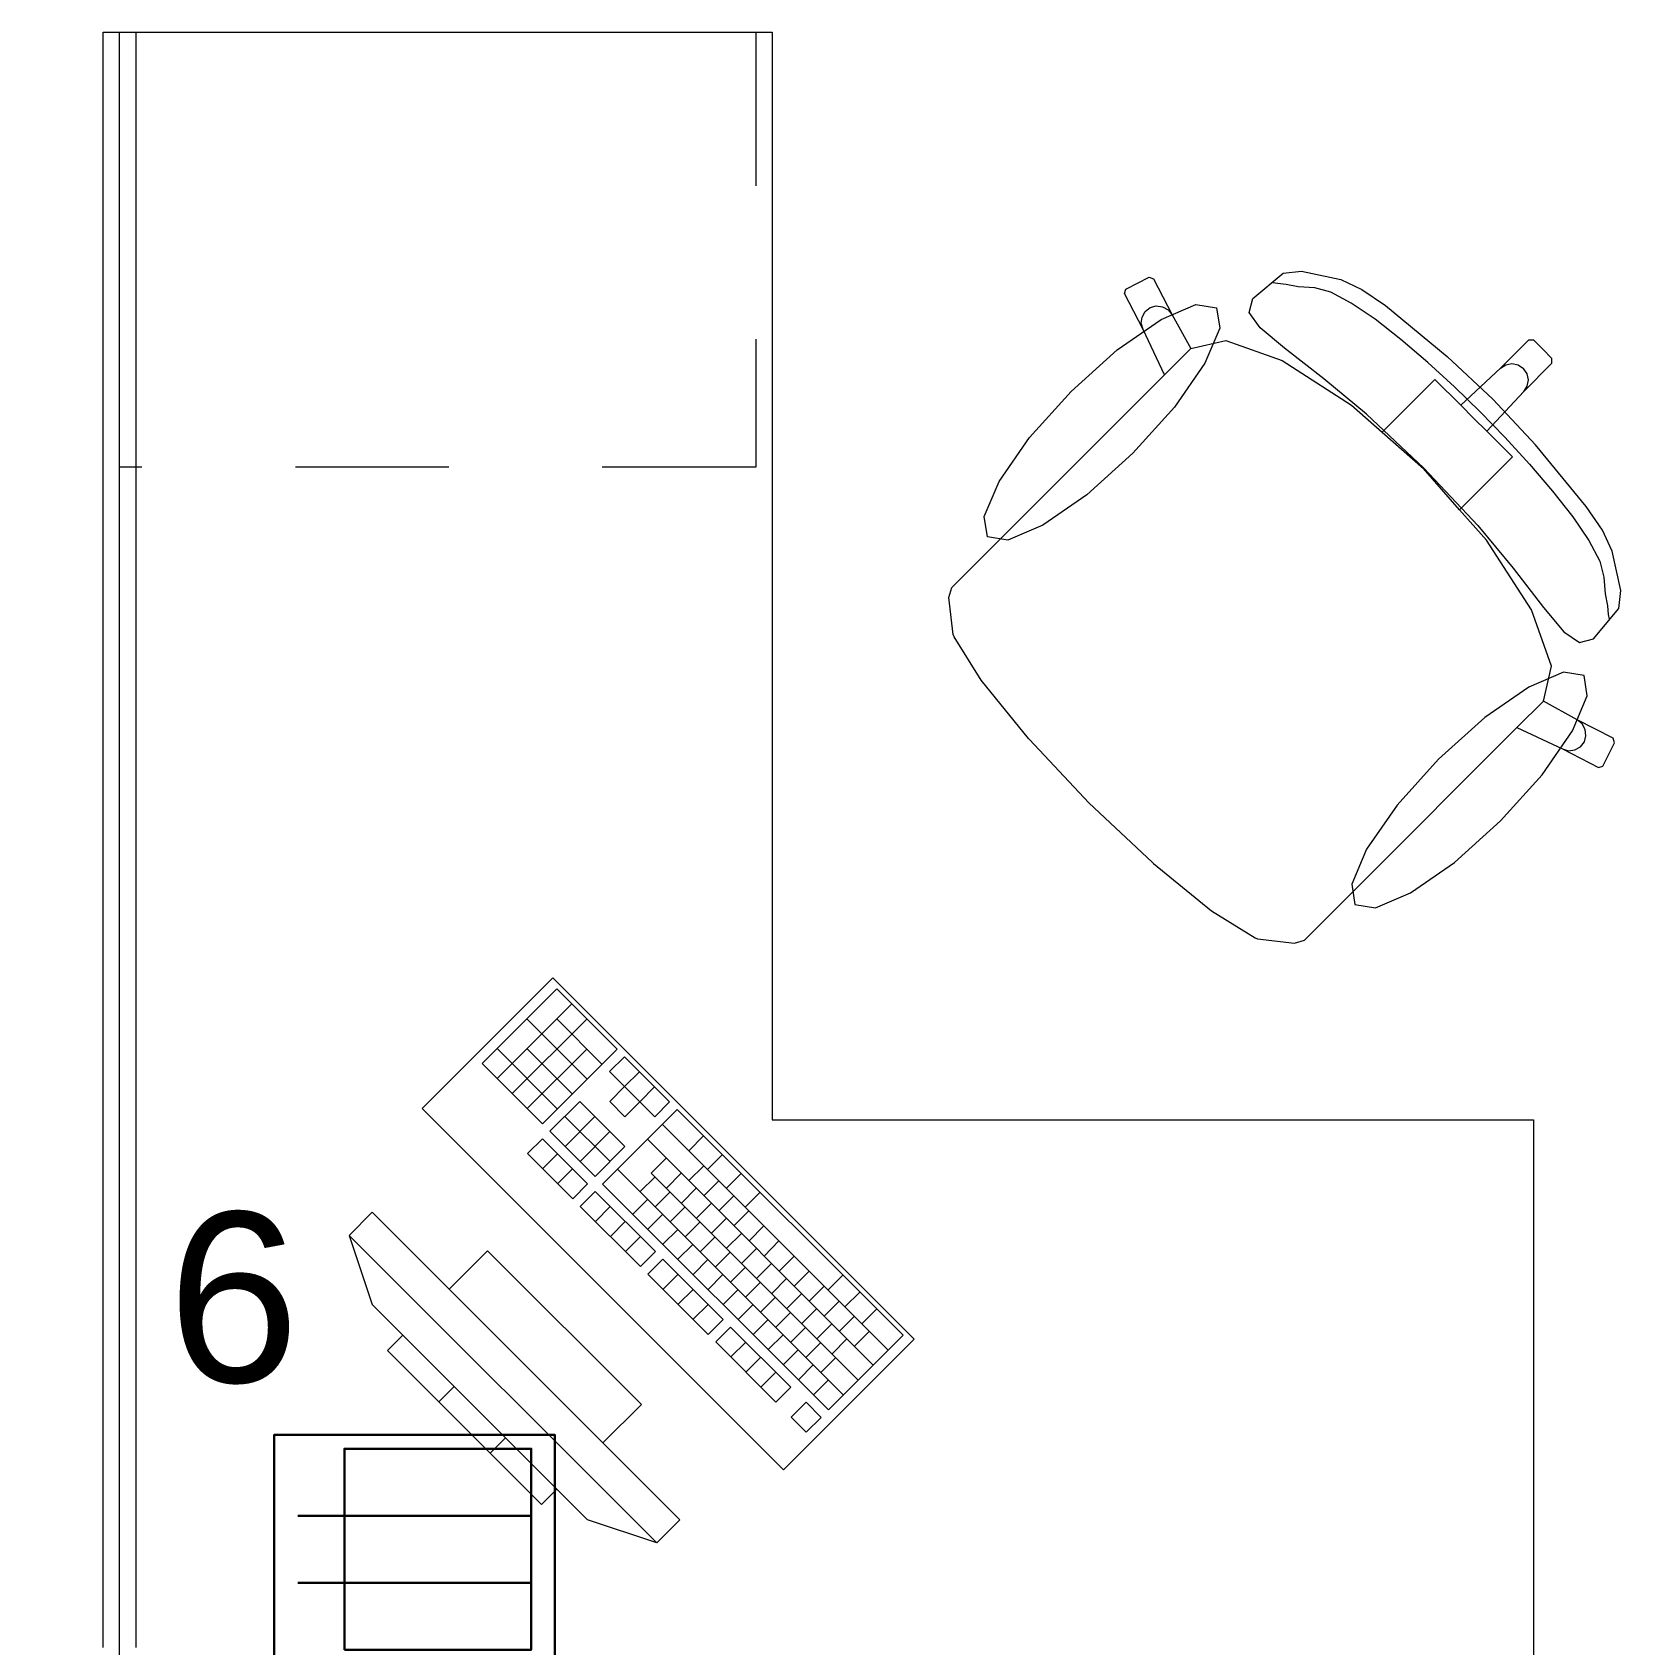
# Model space of a CAD drawing. Header units: inches. Extents: x -19 to 5698, y -728 to 92.
# Drawn here: x 126.634 to 128.094, y 34.793 to 36.275 of the extents above; entities that cross this region are included whole.
import ezdxf

# ---------------------------------------------------------------- set-up
doc = ezdxf.new("R2010")
doc.units = ezdxf.units.IN
doc.header["$MEASUREMENT"] = 0
doc.linetypes.add('HIDDEN', pattern=[0.375, 0.25, -0.125])
doc.linetypes.add('Rayas', pattern=[0.282222, 0.141111, -0.141111])
doc.layers.get('0').update_dxf_attribs({"color": 61})
doc.layers.add('00 conduct tomacorr', color=120, linetype='HIDDEN', lineweight=30)
doc.layers.add('00 IE LUZ EMERGENCIA', color=253, linetype='Continuous', lineweight=0)
doc.layers.add('Interior - Mobiliario', color=7, linetype='Continuous')
doc.styles.add('Annotative', font='arial.ttf')

# ---------------------------------------------------------------- blocks, each defined once
blk = doc.blocks.new('CAJA POP UP 6 MODULOS')
at = {"layer": '00 conduct tomacorr', "linetype": 'Continuous'}
for p, q in [((-0.095, -0.165), (-0.095, -0.0151)), ((-0.052, -0.165), (-0.052, -0.0151)), ((0.052, -0.165), (0.052, -0.0151)), ((0.095, -0.165), (0.095, -0.0151)), ((0, -0.165), (0, -0.18))]:
    blk.add_line(p, q, dxfattribs=at)
for points in [[(-0.147, 0), (0.147, 0), (0.147, -0.18), (-0.147, -0.18)], [(0, 0), (0.147, 0), (0.147, -0.18), (0, -0.18)]]:
    blk.add_lwpolyline(points, close=True, dxfattribs=at)
for points in [[(-0.138, -0.045), (-0.009, -0.045), (-0.009, -0.165), (-0.138, -0.165), (-0.138, -0.045)], [(0.009, -0.045), (0.138, -0.045), (0.138, -0.165), (0.009, -0.165), (0.009, -0.045)]]:
    blk.add_lwpolyline(points, dxfattribs=at)
at = {"color": 1, "insert": (-0.1807, -0.168), "char_height": 0.05, "attachment_point": 1, "rotation": 180}
blk.add_mtext_dynamic_manual_height_columns('{\\fVerdana|b0|i0|c0|p34;2T}', width=0.000481, gutter_width=0.1561, heights=[0], dxfattribs=at)

msp = doc.modelspace()

# ---------------------------------------------------------------- linework, layer by layer
at = {"layer": '00 conduct tomacorr'}
msp.add_arc((126.3581, 41.5955), 6.8513, 254.29626, 275.43196, dxfattribs=at)
at = {"layer": 'Interior - Mobiliario', "color": 175, "linetype": 'Continuous', "lineweight": 13}
for p, q in [((126.699, 36.275), (126.729, 36.275)), ((126.699, 34.79), (126.699, 36.275)), ((126.729, 36.275), (126.729, 34.79)), ((127.7841, 36.0535), (127.8008, 36.0554)), ((127.8008, 36.0554), (127.837, 36.0476)), ((127.6394, 36.0388), (127.6608, 36.0497)), ((127.6608, 36.0497), (127.6648, 36.0483)), ((127.6648, 36.0483), (127.6818, 36.0152)), ((127.7562, 36.0303), (127.7841, 36.0535)), ((127.7788, 36.0439), (127.7743, 36.0447)), ((127.7868, 36.0431), (127.7788, 36.0439)), ((127.7976, 36.041), (127.7868, 36.0431)), ((127.813, 36.0399), (127.7976, 36.041)), ((127.8277, 36.036), (127.813, 36.0399)), ((127.837, 36.0476), (127.8562, 36.0386)), ((127.6381, 36.0348), (127.6394, 36.0388)), ((127.6551, 36.0017), (127.6381, 36.0348)), ((127.7528, 36.0174), (127.7562, 36.0303)), ((127.8466, 36.026), (127.8277, 36.036)), ((127.8684, 36.0112), (127.8466, 36.026)), ((127.8562, 36.0386), (127.8779, 36.0237)), ((127.6535, 36.0074), (127.6542, 36.0132)), ((127.6542, 36.0132), (127.657, 36.0183)), ((127.657, 36.0183), (127.6616, 36.0219)), ((127.6616, 36.0219), (127.6672, 36.0234)), ((127.6672, 36.0234), (127.673, 36.0227)), ((127.673, 36.0227), (127.6782, 36.0198)), ((127.6782, 36.0198), (127.6818, 36.0152)), ((127.6818, 36.0152), (127.6991, 35.9842)), ((127.7628, 36.0031), (127.7528, 36.0174)), ((127.8922, 35.9926), (127.8684, 36.0112)), ((127.8779, 36.0237), (127.9346, 35.9769)), ((127.6551, 36.0017), (127.6535, 36.0074)), ((127.6747, 35.9599), (127.6551, 36.0017)), ((127.7851, 35.9845), (127.7628, 36.0031)), ((127.6989, 35.9842), (127.6747, 35.9599)), ((127.6989, 35.9842), (127.6991, 35.9842)), ((127.6991, 35.9842), (127.7311, 35.9917)), ((127.7311, 35.9917), (127.783, 35.9733)), ((127.8213, 35.9565), (127.7851, 35.9845)), ((127.917, 35.9714), (127.8922, 35.9926)), ((127.9837, 35.9661), (128.0098, 35.9922)), ((128.0098, 35.9922), (128.014, 35.9921)), ((128.014, 35.9921), (128.0226, 35.9836)), ((128.0311, 35.9751), (128.0226, 35.9836)), ((127.783, 35.9733), (127.8469, 35.932)), ((127.9416, 35.9489), (127.917, 35.9714)), ((127.9346, 35.9769), (127.9768, 35.9378)), ((127.9472, 35.9321), (127.9837, 35.9661)), ((127.9837, 35.9661), (127.9886, 35.9693)), ((127.9886, 35.9693), (127.9943, 35.9704)), ((127.9943, 35.9704), (128.0001, 35.9692)), ((128.0001, 35.9692), (128.005, 35.966)), ((128.0082, 35.9611), (128.005, 35.966)), ((128.0051, 35.9447), (128.0311, 35.9708)), ((128.0311, 35.9708), (128.0311, 35.9751)), ((127.5268, 35.8121), (127.6747, 35.9599)), ((127.8606, 35.9238), (127.8213, 35.9565)), ((127.9024, 35.9346), (127.9235, 35.9557)), ((127.9235, 35.9557), (127.9472, 35.9321)), ((128.0094, 35.9553), (128.0082, 35.9611)), ((128.0083, 35.9496), (128.0094, 35.9553)), ((127.9651, 35.9261), (127.9416, 35.9489)), ((127.9711, 35.9082), (128.0051, 35.9447)), ((128.0159, 35.8956), (127.9768, 35.9378)), ((128.0051, 35.9447), (128.0083, 35.9496)), ((127.8469, 35.932), (127.875, 35.9072)), ((127.9133, 35.8743), (127.8606, 35.9238)), ((127.875, 35.9072), (127.9024, 35.9346)), ((127.9472, 35.9321), (127.9591, 35.9201)), ((127.9651, 35.9261), (127.9879, 35.9026)), ((127.875, 35.9072), (127.9129, 35.8739)), ((127.9711, 35.9082), (127.9591, 35.9201)), ((127.9947, 35.8846), (127.9711, 35.9082)), ((127.9879, 35.9026), (128.0104, 35.878)), ((128.0627, 35.8389), (128.0159, 35.8956)), ((127.9736, 35.8634), (127.9947, 35.8846)), ((128.0104, 35.878), (128.0316, 35.8532)), ((127.9462, 35.836), (127.9129, 35.8739)), ((127.9133, 35.8743), (127.9628, 35.8216)), ((127.9462, 35.836), (127.9736, 35.8634)), ((128.0316, 35.8532), (128.0502, 35.8294)), ((127.971, 35.8079), (127.9462, 35.836)), ((128.0776, 35.8172), (128.0627, 35.8389)), ((127.9628, 35.8216), (127.9955, 35.7823)), ((128.0502, 35.8294), (128.065, 35.8076)), ((128.0866, 35.798), (128.0776, 35.8172)), ((127.5013, 35.7866), (127.5268, 35.8121)), ((128.0123, 35.7441), (127.971, 35.8079)), ((128.065, 35.8076), (128.075, 35.7887)), ((128.075, 35.7887), (128.0789, 35.774)), ((128.0944, 35.7618), (128.0866, 35.798)), ((127.4794, 35.7646), (127.5013, 35.7866)), ((127.9955, 35.7823), (128.0234, 35.7461)), ((128.0789, 35.774), (128.08, 35.7586)), ((127.4765, 35.7553), (127.4794, 35.7646)), ((128.08, 35.7586), (128.0821, 35.7478)), ((128.0925, 35.7451), (128.0944, 35.7618)), ((127.4805, 35.7214), (127.4765, 35.7553)), ((128.0307, 35.6921), (128.0123, 35.7441)), ((128.0234, 35.7461), (128.0421, 35.7238)), ((128.0693, 35.7172), (128.0925, 35.7451)), ((128.0821, 35.7478), (128.0829, 35.7398)), ((128.0829, 35.7398), (128.0837, 35.7353)), ((127.4814, 35.7193), (127.4805, 35.7214)), ((127.5063, 35.6792), (127.4814, 35.7193)), ((128.0421, 35.7238), (128.0564, 35.7138)), ((128.0564, 35.7138), (128.0693, 35.7172)), ((128.0232, 35.6601), (128.0307, 35.6921)), ((127.5499, 35.6256), (127.5063, 35.6792)), ((128.0232, 35.6599), (127.9989, 35.6357)), ((128.0232, 35.6599), (128.0232, 35.6601)), ((128.0542, 35.6428), (128.0232, 35.6601)), ((128.0588, 35.6392), (128.0542, 35.6428)), ((128.0873, 35.6259), (128.0542, 35.6428)), ((127.5506, 35.6247), (127.5499, 35.6256)), ((127.6054, 35.5664), (127.5506, 35.6247)), ((127.8511, 35.4878), (127.9989, 35.6357)), ((127.9989, 35.6357), (128.0407, 35.6161)), ((128.0617, 35.6341), (128.0588, 35.6392)), ((128.0609, 35.6226), (128.0624, 35.6282)), ((128.0624, 35.6282), (128.0617, 35.6341)), ((128.0886, 35.6218), (128.0873, 35.6259)), ((128.0407, 35.6161), (128.0463, 35.6145)), ((128.0407, 35.6161), (128.0738, 35.5991)), ((128.0463, 35.6145), (128.0522, 35.6152)), ((128.0522, 35.6152), (128.0573, 35.618)), ((128.0573, 35.618), (128.0609, 35.6226)), ((128.0778, 35.6004), (128.0886, 35.6218)), ((128.0738, 35.5991), (128.0778, 35.6004)), ((127.6054, 35.5664), (127.6637, 35.5116)), ((127.6637, 35.5116), (127.6646, 35.5109)), ((127.6646, 35.5109), (127.7182, 35.4673)), ((127.8256, 35.4623), (127.8511, 35.4878)), ((127.7182, 35.4673), (127.7583, 35.4424)), ((127.8036, 35.4404), (127.8256, 35.4623)), ((127.7583, 35.4424), (127.7604, 35.4415)), ((127.7604, 35.4415), (127.7943, 35.4375)), ((127.7943, 35.4375), (127.8036, 35.4404)), ((127.116, 35.3955), (127.0474, 35.3269)), ((127.1714, 35.3401), (127.116, 35.3955)), ((127.1298, 35.3816), (127.0612, 35.313)), ((127.1437, 35.3678), (127.0751, 35.2992)), ((127.1439, 35.3126), (127.0885, 35.368)), ((127.1576, 35.3264), (127.1161, 35.3679)), ((127.1165, 35.2852), (127.0611, 35.3406)), ((127.1302, 35.2989), (127.0887, 35.3405)), ((127.1438, 35.3402), (127.0889, 35.2854)), ((127.1028, 35.2715), (127.1714, 35.3401)), ((127.1783, 35.3331), (127.1646, 35.3194)), ((127.2198, 35.2916), (127.1783, 35.3331)), ((127.0474, 35.3269), (127.1028, 35.2715)), ((127.1646, 35.3194), (127.1784, 35.3056)), ((127.1921, 35.3193), (127.1784, 35.3056)), ((127.1784, 35.3056), (127.1647, 35.2919)), ((127.1923, 35.2917), (127.1784, 35.3056)), ((127.206, 35.3055), (127.1923, 35.2917)), ((127.1371, 35.292), (127.1097, 35.2646)), ((127.1787, 35.2505), (127.1371, 35.292)), ((127.2267, 35.2847), (127.1582, 35.2161)), ((127.1647, 35.2919), (127.1785, 35.278)), ((127.1785, 35.278), (127.1923, 35.2917)), ((127.1923, 35.2917), (127.2061, 35.2779)), ((127.2061, 35.2779), (127.2198, 35.2916)), ((127.4345, 35.077), (127.2267, 35.2847)), ((127.165, 35.2368), (127.1234, 35.2783)), ((127.151, 35.2782), (127.1236, 35.2507)), ((127.4207, 35.0633), (127.213, 35.271)), ((127.1029, 35.2577), (127.0891, 35.244)), ((127.1444, 35.2162), (127.1029, 35.2577)), ((127.1097, 35.2646), (127.1513, 35.223)), ((127.1648, 35.2643), (127.1374, 35.2369)), ((127.407, 35.0495), (127.1993, 35.2573)), ((127.251, 35.2604), (127.2373, 35.2467)), ((127.0891, 35.244), (127.1307, 35.2025)), ((127.1167, 35.2439), (127.103, 35.2302)), ((127.1513, 35.223), (127.1787, 35.2505)), ((127.2166, 35.2399), (127.2029, 35.2262)), ((127.2683, 35.2431), (127.2546, 35.2294)), ((127.1305, 35.23), (127.1168, 35.2163)), ((127.3796, 35.0221), (127.1719, 35.2298)), ((127.3933, 35.0358), (127.2029, 35.2262)), ((127.2305, 35.2261), (127.2168, 35.2124)), ((127.2511, 35.2329), (127.2374, 35.2192)), ((127.2856, 35.2258), (127.2719, 35.2121)), ((127.1307, 35.2025), (127.1444, 35.2162)), ((127.1582, 35.2161), (127.3659, 35.0084)), ((127.2064, 35.2228), (127.1927, 35.2091)), ((127.2443, 35.2123), (127.2306, 35.1985)), ((127.265, 35.219), (127.2512, 35.2053)), ((127.1513, 35.2093), (127.1376, 35.1955)), ((127.1376, 35.1955), (127.193, 35.1402)), ((127.2067, 35.1539), (127.1513, 35.2093)), ((127.1652, 35.1954), (127.1515, 35.1817)), ((127.1996, 35.2021), (127.1859, 35.1884)), ((127.2202, 35.2089), (127.2065, 35.1952)), ((127.2341, 35.1951), (127.2204, 35.1814)), ((127.2582, 35.1984), (127.2445, 35.1847)), ((127.2788, 35.2052), (127.2651, 35.1915)), ((127.3029, 35.2085), (127.2892, 35.1948)), ((126.9463, 35.1901), (126.9251, 35.1689)), ((127.2291, 34.9073), (126.9463, 35.1901)), ((127.179, 35.1816), (127.1653, 35.1678)), ((127.2134, 35.1883), (127.1997, 35.1746)), ((127.2479, 35.1812), (127.2342, 35.1675)), ((127.272, 35.1846), (127.2583, 35.1708)), ((127.2927, 35.1913), (127.2789, 35.1776)), ((126.9251, 35.1689), (127.2079, 34.8861)), ((126.9251, 35.1689), (126.9463, 35.1053)), ((127.1929, 35.1677), (127.1791, 35.154)), ((127.2273, 35.1744), (127.2136, 35.1607)), ((127.2618, 35.1674), (127.248, 35.1537)), ((127.2859, 35.1707), (127.2721, 35.157)), ((127.3065, 35.1775), (127.2928, 35.1638)), ((127.0524, 35.1548), (127.017, 35.1194)), ((127.1938, 35.0134), (127.0524, 35.1548)), ((127.193, 35.1402), (127.2067, 35.1539)), ((127.2411, 35.1606), (127.2274, 35.1469)), ((127.2756, 35.1535), (127.2619, 35.1398)), ((127.2997, 35.1569), (127.286, 35.1431)), ((127.3203, 35.1637), (127.3066, 35.1499)), ((127.2136, 35.1469), (127.1999, 35.1332)), ((127.269, 35.0916), (127.2136, 35.1469)), ((127.255, 35.1467), (127.2413, 35.133)), ((127.2895, 35.1397), (127.2757, 35.126)), ((127.3136, 35.143), (127.2998, 35.1293)), ((127.3342, 35.1498), (127.3205, 35.1361)), ((127.348, 35.136), (127.3343, 35.1222)), ((127.1999, 35.1332), (127.2553, 35.0778)), ((127.2275, 35.1331), (127.2138, 35.1194)), ((127.2688, 35.1329), (127.2551, 35.1192)), ((127.3033, 35.1258), (127.2896, 35.1121)), ((127.3274, 35.1292), (127.3137, 35.1155)), ((127.3619, 35.1221), (127.3482, 35.1084)), ((127.3791, 35.1324), (127.3654, 35.1186)), ((127.017, 35.1194), (127.1584, 34.978)), ((127.2413, 35.1192), (127.2276, 35.1055)), ((127.2827, 35.119), (127.269, 35.1053)), ((127.3172, 35.112), (127.3034, 35.0983)), ((127.3413, 35.1153), (127.3275, 35.1016)), ((127.3757, 35.1083), (127.362, 35.0945)), ((127.3946, 35.1168), (127.3809, 35.1031)), ((127.1443, 34.9073), (126.9463, 35.1053)), ((127.2552, 35.1054), (127.2415, 35.0917)), ((127.2553, 35.0778), (127.269, 35.0916)), ((127.2965, 35.1052), (127.2828, 35.0915)), ((127.3104, 35.0914), (127.2966, 35.0776)), ((127.331, 35.0981), (127.3173, 35.0844)), ((127.3551, 35.1015), (127.3414, 35.0878)), ((127.3896, 35.0944), (127.3759, 35.0807)), ((127.4102, 35.1012), (127.3965, 35.0875)), ((126.9746, 35.077), (126.9604, 35.0629)), ((127.116, 34.9356), (126.9746, 35.077)), ((127.2759, 35.0846), (127.2622, 35.0709)), ((127.3313, 35.0292), (127.2759, 35.0846)), ((127.3242, 35.0775), (127.3105, 35.0638)), ((127.3448, 35.0843), (127.3311, 35.0706)), ((127.3689, 35.0876), (127.3552, 35.0739)), ((127.3659, 35.0084), (127.4345, 35.077)), ((127.4034, 35.0806), (127.3897, 35.0669)), ((126.9604, 35.0629), (127.1019, 34.9214)), ((127.2622, 35.0709), (127.3176, 35.0155)), ((127.2898, 35.0708), (127.2761, 35.0571)), ((127.3381, 35.0637), (127.3243, 35.0499)), ((127.3587, 35.0704), (127.345, 35.0567)), ((127.3828, 35.0738), (127.3691, 35.0601)), ((127.3036, 35.0569), (127.2899, 35.0432)), ((127.3519, 35.0498), (127.3382, 35.0361)), ((127.3725, 35.0566), (127.3588, 35.0429)), ((127.3175, 35.0431), (127.3038, 35.0294)), ((127.3658, 35.036), (127.352, 35.0222)), ((127.0217, 35.0299), (127.0076, 35.0157)), ((127.3176, 35.0155), (127.3313, 35.0292)), ((127.1584, 34.978), (127.1938, 35.0134)), ((127.3452, 35.0154), (127.3315, 35.0017)), ((127.359, 35.0015), (127.3452, 35.0154)), ((127.3315, 35.0017), (127.3453, 34.9878)), ((127.3453, 34.9878), (127.359, 35.0015)), ((127.0689, 34.9827), (127.0547, 34.9686)), ((127.1019, 34.9214), (127.116, 34.9356)), ((127.2079, 34.8861), (127.1443, 34.9073)), ((127.2079, 34.8861), (127.2291, 34.9073))]:
    msp.add_line(p, q, dxfattribs=at)
at = {"layer": 'Interior - Mobiliario', "color": 175, "linetype": 'Rayas', "lineweight": 13}
for p, q in [((127.299, 36.275), (127.299, 35.875)), ((127.299, 35.875), (126.714, 35.875))]:
    msp.add_line(p, q, dxfattribs=at)
at = {"layer": 'Interior - Mobiliario', "color": 175, "linetype": 'Continuous', "lineweight": 13, "flags": 128}
for points in [[(126.714, 34.775), (126.714, 36.275), (127.314, 36.275), (127.314, 35.275), (128.014, 35.275), (128.014, 34.775)], [(127.5889, 35.9448), (127.6314, 35.983), (127.6717, 36.011), (127.7038, 36.0246), (127.7227, 36.0217), (127.7256, 36.0028), (127.712, 35.9708), (127.684, 35.9304), (127.6458, 35.8879), (127.6033, 35.8498), (127.563, 35.8218), (127.5309, 35.8081), (127.512, 35.811), (127.5091, 35.8299), (127.5227, 35.862), (127.5508, 35.9024)], [(127.9838, 35.5499), (128.022, 35.5924), (128.05, 35.6328), (128.0636, 35.6648), (128.0607, 35.6837), (128.0418, 35.6866), (128.0098, 35.673), (127.9694, 35.645), (127.9269, 35.6068), (127.8888, 35.5644), (127.8607, 35.524), (127.8471, 35.4919), (127.85, 35.473), (127.8689, 35.4701), (127.901, 35.4837), (127.9414, 35.5118)], [(127.3246, 34.9533), (127.4448, 35.0735), (127.1125, 35.4058), (126.9923, 35.2856)]]:
    msp.add_lwpolyline(points, close=True, dxfattribs=at)

# ---------------------------------------------------------------- block references
at = {"layer": '00 conduct tomacorr', "xscale": 1.432830642179531, "yscale": 1.432830642179531, "zscale": 1.432830642179531, "rotation": 89.99999999999997}
msp.add_blockref('CAJA POP UP 6 MODULOS', (126.8562, 34.775, 0), dxfattribs=at)

# ---------------------------------------------------------------- texts
at = {"layer": '00 IE LUZ EMERGENCIA', "style": 'Annotative'}
msp.add_attdef('6', (126.7581, 35.0339, 0), '', height=0.1562, dxfattribs=at)

doc.saveas('drawing.dxf')
